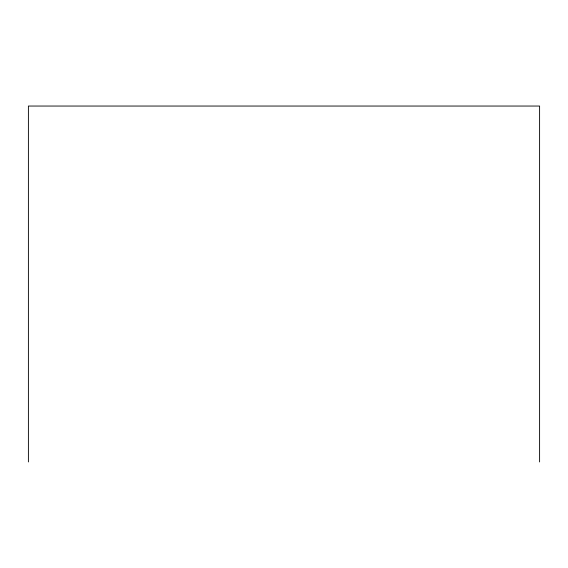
<?xml version="1.0" encoding="UTF-8"?>
<svg xmlns="http://www.w3.org/2000/svg" width="568" height="568" viewBox="0 0 568 568"><rect width="100%" height="100%" fill="white"/><g stroke="black" fill="none" stroke-linecap="round" stroke-linejoin="round"><path stroke-width="0.85" d="M539.6 461.954L539.6 106.046L28.4 106.046L28.4 461.954"/></g></svg>
